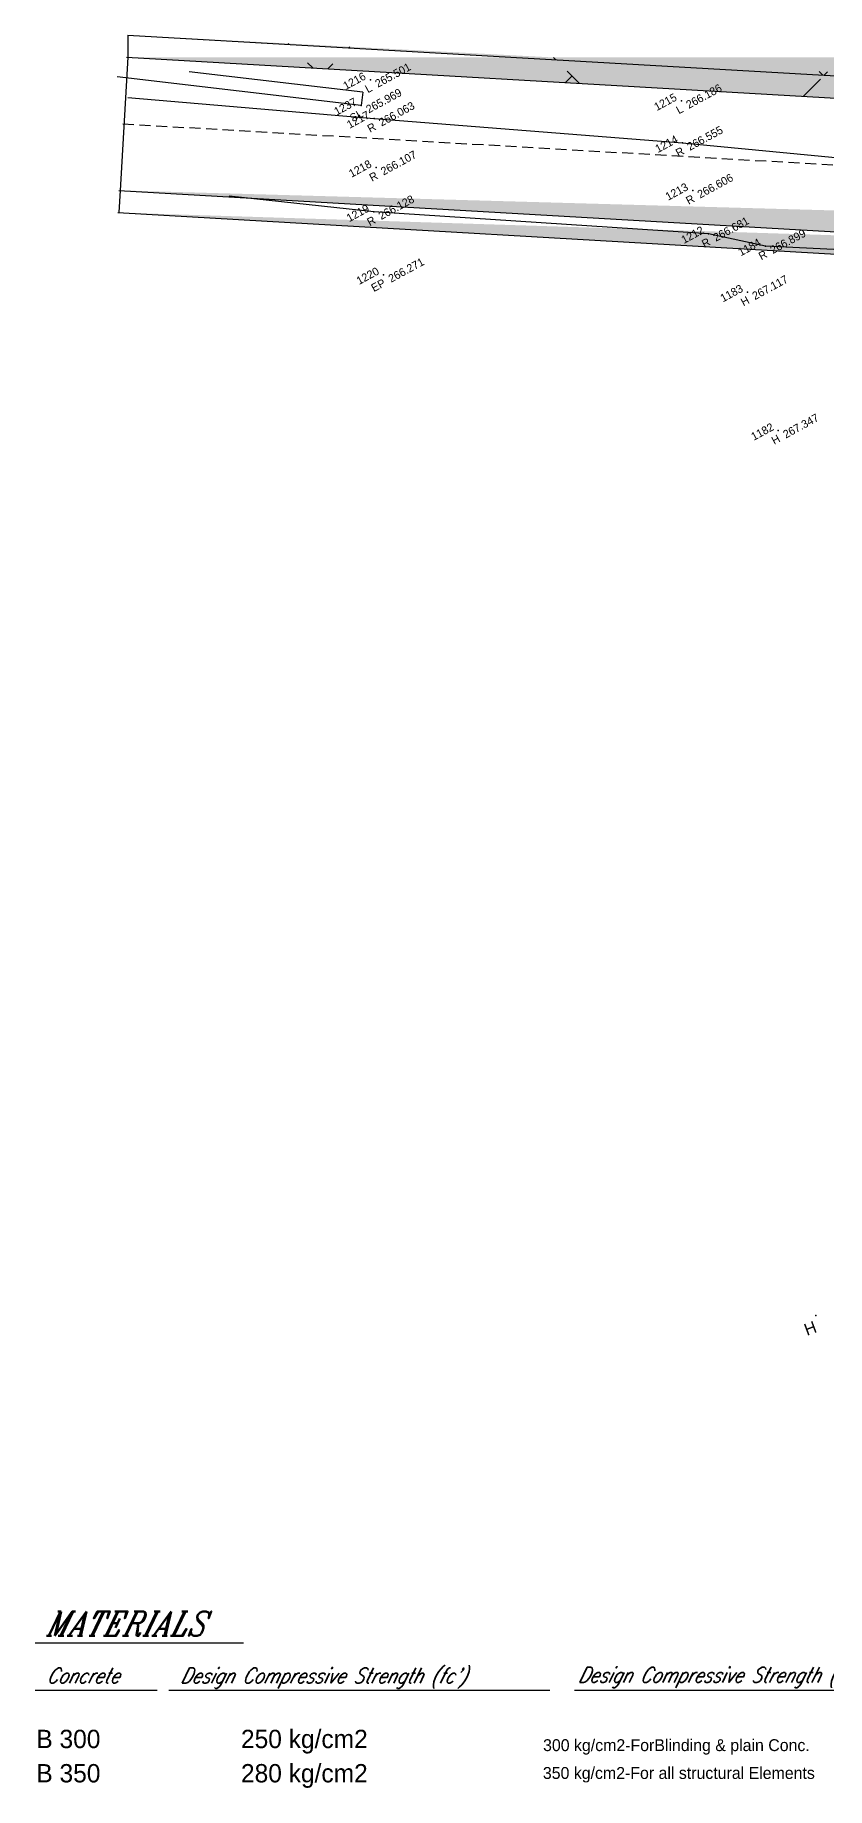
# Model space of a CAD drawing. Extents: x 166525 to 167198, y 178739 to 179747.
# Drawn here: x 166616.94 to 166634.75, y 179670.86 to 179710.29 of the extents above; entities that cross this region are included whole.
import ezdxf
from ezdxf.enums import TextEntityAlignment as Align

# ---------------------------------------------------------------- set-up
doc = ezdxf.new("R2010")
doc.units = 0
doc.header["$MEASUREMENT"] = 0
doc.linetypes.add('0181 00 ST MF 0100$0$HIDDEN', pattern=[0.375, 0.25, -0.125])
doc.linetypes.add('SOLID_LINE', pattern=[0])
doc.layers.get('0').update_dxf_attribs({"linetype": 'CONTINUOUS'})
for name, color, linetype in [('FRAM-TXT', 4, 'CONTINUOUS'), ('Height', 7, 'CONTINUOUS'), ('Point Code', 7, 'CONTINUOUS'), ('Point ID', 7, 'CONTINUOUS'), ('TEXTS', 1, 'CONTINUOUS')]:
    doc.layers.add(name, color=color, linetype=linetype)
doc.styles.add('I', font='ITALIC', dxfattribs={"height": 1000})
pattern_1 = [(45, (15265.73605, 20488.72131), (2e-17, 0.28284271247), [0.6, -0.2]), (135, (15265.87747, 20488.86274), (2e-17, 0.28284271247), [0.6, -0.2])]

msp = doc.modelspace()

# ---------------------------------------------------------------- hatches: boundary and pattern name
at = {"layer": 'TEXTS'}
h = msp.add_hatch(dxfattribs=at)
h.set_pattern_fill('AR-HBONE', color=2)
h.set_pattern_definition([(45, (15265.736, 20488.7213), (4e-16, 5.65685425), [12, -4]), (135, (15268.5645, 20491.5497), (4e-16, 5.65685425), [12, -4])])
edge = h.paths.add_edge_path()
edge.add_line((166640.20203, 179708.68074), (166654.64549, 179709.28623))
edge.add_line((166640.18109, 179709.1803), (166654.62454, 179709.78579))
edge.add_arc((166639.25963, 179731.16099), 22.5, 266.69291, 272.400521)
edge.add_arc((166639.25963, 179731.16099), 22, 266.69291, 272.400521)
edge.add_line((166618.99577, 179709.79438), (166637.96166, 179708.69846))
edge.add_line((166619.02462, 179710.29355), (166637.9905, 179709.19763))
h = msp.add_hatch(dxfattribs=at)
h.set_pattern_fill('AR-HBONE', color=2, scale=0.05)
h.set_pattern_definition(pattern_1)
edge = h.paths.add_edge_path()
edge.add_arc((166639.25963, 179731.16099), 22.5, 266.69291, 272.400521)
edge.add_arc((166639.25963, 179731.16099), 22, 266.69291, 272.400521)
edge.add_line((166618.99577, 179709.79438), (166637.96166, 179708.69846))
edge.add_line((166619.02462, 179710.29355), (166637.9905, 179709.19763))
edge.add_line((166640.20203, 179708.68074), (166654.64549, 179709.28623))
edge.add_line((166640.18109, 179709.1803), (166654.62454, 179709.78579))
h = msp.add_hatch(dxfattribs=at)
h.set_pattern_fill('AR-HBONE', color=2, scale=0.05)
h.set_pattern_definition(pattern_1)
edge = h.paths.add_edge_path()
edge.add_line((166618.82271, 179706.79938), (166637.98766, 179705.69196))
edge.add_line((166618.79387, 179706.30021), (166637.95882, 179705.19279))
edge.add_arc((166638.97792, 179740.41269), 34.4, 266.69291, 272.400521)
edge.add_arc((166638.97792, 179740.41269), 35.2, 266.69291, 272.400521)
edge.add_line((166640.12846, 179705.67502), (166654.77114, 179706.28886))
edge.add_line((166640.14941, 179705.17546), (166654.79208, 179705.7893))

# ---------------------------------------------------------------- linework, layer by layer
at = {"color": 3}
msp.add_line((166624.30955, 179709.0089, 159.58121), (166624.27448, 179708.71095, 159.58121), dxfattribs=at)
at = {"color": 3, "elevation": 159.58121, "flags": 128}
for points in [[(166624.27448, 179708.71095), (166618.78275, 179709.35733)], [(166624.30955, 179709.0089), (166620.40037, 179709.46901)]]:
    msp.add_lwpolyline(points, dxfattribs=at)
at = {"color": 5, "flags": 128}
for points, elevation in [([(166619.02378, 179708.88596), (166624.56315, 179708.41483), (166631.49914, 179707.86898), (166639.39452, 179707.11295), (166647.5536, 179707.69116), (166651.95735, 179707.87222)], 157.79284), ([(166652.2856, 179706.18851), (166647.64113, 179706.26396), (166639.20099, 179705.25555), (166633.36443, 179705.54603), (166632.08485, 179705.82408), (166624.5554, 179706.31339), (166621.29845, 179706.6719)], 161.57552)]:
    msp.add_lwpolyline(points, dxfattribs=dict(at, elevation=elevation))
at = {"color": 0, "linetype": 'SOLID_LINE'}
for p in [(166624.47787, 179709.28712, 159.30081), (166624.27448, 179708.71095, 159.58121), (166631.47478, 179708.81271, 159.7114), (166624.56315, 179708.41483, 159.63753), (166631.49914, 179707.86898, 159.93306), (166624.60691, 179707.31351, 159.66433), (166631.72945, 179706.79568, 159.9637), (166624.5554, 179706.31339, 159.67665), (166632.08485, 179705.82408, 160.00869), (166633.36443, 179705.54603, 160.13916), (166624.77754, 179704.90161, 159.76259), (166632.96383, 179704.51055, 160.27002), (166633.65625, 179701.39494, 160.40804), (166634.5029, 179681.48774, -10.47448)]:
    msp.add_point(p, dxfattribs=at)
at = {"layer": 'FRAM-TXT'}
for p, q in [((166616.9351, 179674.12324, -4528.90625), (166621.62493, 179674.12324, -4528.90625)), ((166616.9351, 179673.05801, -4528.90625), (166619.68144, 179673.05801, -4528.90625)), ((166619.94362, 179673.05801, -4528.90625), (166628.5142, 179673.05801, -4528.90625)), ((166629.06873, 179673.05675, -4528.90625), (166637.33086, 179673.05675, -4528.90625))]:
    msp.add_line(p, q, dxfattribs=at)
at = {"layer": 'TEXTS', "color": 6, "lineweight": 30}
for p, q in [((166619.02462, 179710.29355), (166637.9905, 179709.19763)), ((166618.79387, 179706.30021), (166637.95882, 179705.19279))]:
    msp.add_line(p, q, dxfattribs=at)
at = {"layer": 'TEXTS', "color": 3, "lineweight": 30}
for p, q in [((166618.99577, 179709.79438), (166637.96166, 179708.69846)), ((166618.82271, 179706.79938), (166637.98766, 179705.69196))]:
    msp.add_line(p, q, dxfattribs=at)
at = {"layer": 'TEXTS', "color": 0, "linetype": '0181 00 ST MF 0100$0$HIDDEN', "lineweight": 30}
msp.add_line((166618.90924, 179708.29688), (166638.07419, 179707.18946), dxfattribs=at)
at = {"layer": 'TEXTS', "color": 2}
msp.add_lwpolyline([(166619.02462, 179710.29355), (166619.02462, 179709.79272), (166618.85156, 179706.79771), (166618.82271, 179706.29855)], dxfattribs=at)

# ---------------------------------------------------------------- texts
at = {"layer": 'FRAM-TXT', "style": 'I', "oblique": 15, "width": 0.8}
for s, height, p in [('MATERIALS', 0.55, (166617.18912, 179674.27861, -4262.5)), ('Concrete', 0.34375, (166617.18912, 179673.21338, -4262.5)), ("Design Compressive Strength (fc')", 0.34375, (166620.19763, 179673.21338, -4262.5)), ('Design Compressive Strength (fcu)', 0.34375, (166629.14574, 179673.22869, 24218.75))]:
    msp.add_text(s, height=height, dxfattribs=at).set_placement(p)
at = {"layer": 'FRAM-TXT', "linetype": 'Continuous'}
for s, height, p in [('B 300', 0.4125, (166616.96434, 179671.75409, -4262.5)), ('250 kg/cm2', 0.4125, (166621.56777, 179671.75409, -4262.5)), ('300 kg/cm2-ForBlinding & plain Conc.', 0.2673, (166628.36416, 179671.68706, -2762.1)), ('280 kg/cm2', 0.4125, (166621.56777, 179670.98262, -4262.5)), ('B 350', 0.4125, (166616.96434, 179670.98262, -4262.5)), ('350 kg/cm2-For all structural Elements', 0.2673, (166628.35973, 179671.0612, -3410))]:
    msp.add_text(s, height=height, dxfattribs=at).set_placement(p)
at = {"layer": 'Height', "color": 4, "linetype": 'SOLID_LINE'}
for s, p in [('265.501', (166624.55924, 179709.26306, 159.30081)), ('265.969', (166624.35585, 179708.6869, 159.58121)), ('266.186', (166631.55615, 179708.78865, 159.7114)), ('266.063', (166624.64452, 179708.39078, 159.63753)), ('266.555', (166631.58051, 179707.84493, 159.93306)), ('266.107', (166624.68828, 179707.28945, 159.66433)), ('266.606', (166631.81083, 179706.77163, 159.9637)), ('266.128', (166624.63678, 179706.28933, 159.67665)), ('266.681', (166632.16622, 179705.80003, 160.00869)), ('266.899', (166633.4458, 179705.52198, 160.13916)), ('266.271', (166624.85892, 179704.87756, 159.76259)), ('267.117', (166633.0452, 179704.4865, 160.27002)), ('267.347', (166633.73763, 179701.37088, 160.40804))]:
    msp.add_text(s, height=0.18, rotation=28.531747, dxfattribs=at).set_placement(p, align=Align.TOP_LEFT)
at = {"layer": 'Point Code', "color": 5, "linetype": 'SOLID_LINE'}
for s, height, rotation, p in [('L', 0.18, 28.531747, (166624.45381, 179709.20574, 159.30081)), ('SL', 0.18, 28.531747, (166624.25042, 179708.62958, 159.58121)), ('L', 0.18, 28.531747, (166631.45073, 179708.73134, 159.7114)), ('R', 0.18, 28.531747, (166624.5391, 179708.33346, 159.63753)), ('R', 0.18, 28.531747, (166631.47509, 179707.78761, 159.93306)), ('R', 0.18, 28.531747, (166624.58285, 179707.23214, 159.66433)), ('R', 0.18, 28.531747, (166631.7054, 179706.71431, 159.9637)), ('R', 0.18, 28.531747, (166624.53135, 179706.23201, 159.67665)), ('R', 0.18, 28.531747, (166632.06079, 179705.74271, 160.00869)), ('R', 0.18, 28.531747, (166633.34038, 179705.46466, 160.13916)), ('EP', 0.18, 28.531747, (166624.75349, 179704.82024, 159.76259)), ('H', 0.18, 28.531747, (166632.93977, 179704.42918, 160.27002)), ('H', 0.18, 28.531747, (166633.6322, 179701.31356, 160.40804)), ('H', 0.27, 20.44139, (166634.45, 179681.37197, -10.47448))]:
    msp.add_text(s, height=height, rotation=rotation, dxfattribs=at).set_placement(p, align=Align.TOP_RIGHT)
at = {"layer": 'Point ID', "color": 1, "linetype": 'SOLID_LINE'}
for s, p in [('1216', (166624.39649, 179709.31117, 159.30081)), ('1237', (166624.19311, 179708.73501, 159.58121)), ('1215', (166631.39341, 179708.83676, 159.7114)), ('1217', (166624.48178, 179708.43888, 159.63753)), ('1214', (166631.41777, 179707.89304, 159.93306)), ('1218', (166624.52554, 179707.33756, 159.66433)), ('1213', (166631.64808, 179706.81974, 159.9637)), ('1219', (166624.47403, 179706.33744, 159.67665)), ('1212', (166632.00347, 179705.84813, 160.00869)), ('1184', (166633.28306, 179705.57009, 160.13916)), ('1220', (166624.69617, 179704.92567, 159.76259)), ('1183', (166632.88245, 179704.5346, 160.27002)), ('1182', (166633.57488, 179701.41899, 160.40804))]:
    msp.add_text(s, height=0.18, rotation=28.531747, dxfattribs=at).set_placement(p, align=Align.RIGHT)

doc.saveas('drawing.dxf')
